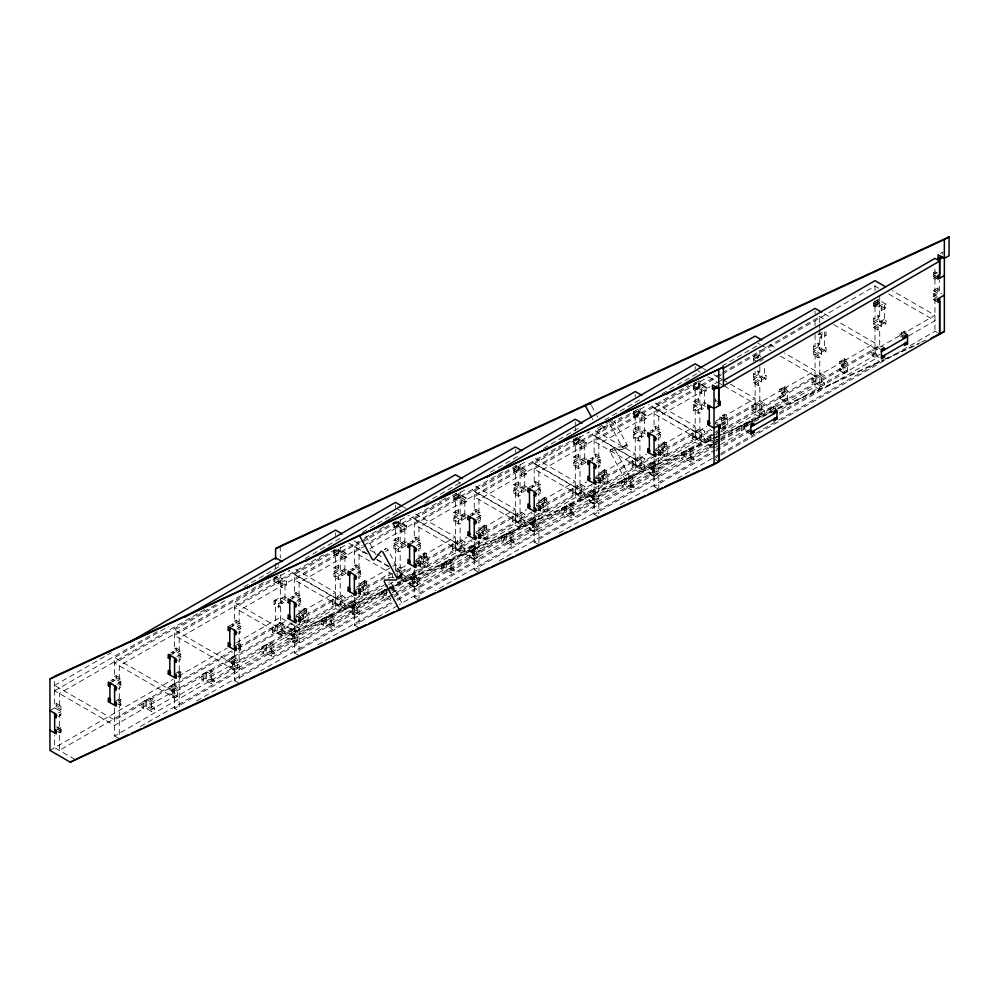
<?xml version="1.0" encoding="UTF-8"?>
<svg xmlns="http://www.w3.org/2000/svg" width="999" height="999" viewBox="0 0 999 999"><rect width="100%" height="100%" fill="white"/><g stroke="black" fill="none" stroke-linecap="round" stroke-linejoin="round"><path stroke-width="0.75" stroke-dasharray="5 3.75" d="M143.581 708.678L142.02 707.779L142.02 702.347L143.581 703.259L143.581 708.678L114.598 725.424L54.645 690.809L54.645 685.389L111.226 652.722M58.566 732.504L60.914 731.143L60.914 727.522L59.353 726.623L57.005 727.984M58.566 716.52L60.914 715.159L60.914 711.55L54.645 707.929L54.645 679.345M116.945 684.278L120.867 682.017L120.867 678.408L119.293 679.308L114.598 676.598L114.598 657.667L168.481 626.56M119.293 679.308L119.293 665.809L264.785 581.805M176.885 656.568L180.807 654.308L180.807 650.686L179.233 651.598L174.538 648.875L174.538 629.957L227.073 599.625M179.233 651.598L179.233 638.099L324.725 554.095M236.825 628.858L240.747 626.598L240.747 622.976L239.173 623.875L234.478 621.166L234.478 602.235L289.71 570.354M239.173 623.875L239.173 610.377L359.078 541.158M386.326 590.059L295.891 631.868L275.587 620.154L275.587 599.974L281.855 603.583L281.855 599.974L286.551 597.252M281.855 587.612L281.855 583.99L286.551 581.268L286.551 584.89L281.855 587.612L280.282 586.7M296.765 601.136L300.687 598.876L300.687 595.254L299.113 596.166L294.418 593.443L294.418 574.525L346.953 544.193M299.113 596.166L299.113 582.667L362.437 546.116M346.503 573.164L341.795 575.874L333.966 571.353L333.966 567.732L335.527 568.643L335.527 556.268L333.966 555.369L340.234 551.748L340.234 547.252M356.705 573.426L360.627 571.166L360.627 567.544L359.066 568.443L354.358 565.734L354.358 546.815L361.101 542.919M359.066 568.443L359.066 554.957L364.448 551.848M406.443 545.442L401.735 548.164L393.906 543.643L393.906 540.022L395.467 540.921L395.467 528.558L393.906 527.659L400.174 524.038L400.174 519.542M412.737 543.144L412.737 540.734L420.567 545.254L420.567 548.876L418.219 550.237M416.658 545.704L420.567 543.444L420.567 539.835L419.006 540.734L414.298 538.024L414.298 519.093L468.194 487.987M419.006 540.734L419.006 527.235L560.451 445.566M416.658 561.688L419.006 560.339L420.567 561.238L420.567 564.86L418.219 566.221M466.383 517.732L461.675 520.442L453.846 515.921L453.846 512.3L455.407 513.211L455.407 500.849L453.846 499.937L460.114 496.316L460.114 491.82M472.677 515.434L472.677 513.024L480.507 517.544L480.507 521.166L478.159 522.514M476.598 517.994L480.507 515.734L480.507 512.112L478.946 513.024L474.238 510.302L474.238 491.383L526.785 461.051M478.946 513.024L478.946 499.525L621.74 417.082M476.598 533.978L478.946 532.617L480.507 533.528L480.507 537.15L478.159 538.498M526.323 490.022L521.628 492.732L513.786 488.211L513.786 484.59L515.359 485.489L515.359 473.126L513.786 472.227L520.054 468.606L520.054 464.11M532.617 487.712L532.617 485.302L540.459 489.822L540.459 493.444L538.099 494.805M535.364 490.959L540.459 488.024L540.459 484.403L538.886 485.302L534.19 482.592L534.19 463.661L589.422 431.78M538.886 485.302L538.886 471.803L688.423 385.477M536.538 506.268L538.886 504.907L540.459 505.806L540.459 509.428L538.099 510.789M586.263 462.3L581.568 465.022L573.726 460.489L573.726 456.88L575.299 457.779L575.299 445.417L573.726 444.505L579.994 440.896L579.994 436.388M592.557 461.213L592.557 457.592L600.399 462.112L600.399 465.734L598.039 467.095M596.478 462.562L600.399 460.302L600.399 456.68L598.826 457.592L594.13 454.882L594.13 435.951L646.665 405.619M598.826 457.592L598.826 444.093L721.415 373.314M596.478 478.546L598.826 477.197L600.399 478.096L600.399 481.718L598.039 483.066M633.666 432.779L638.373 430.07L646.203 434.59L641.508 437.3L633.666 432.779L633.666 429.158L635.239 430.07L635.239 417.707L633.666 416.795L633.666 413.174L641.508 417.707L646.203 414.985L646.203 418.606L641.508 421.316L639.934 420.417M633.666 416.795L639.934 413.174L639.934 408.678M641.508 437.3L641.508 433.678L646.203 430.969L644.642 430.07L639.934 432.779L639.934 411.363L633.666 414.985L633.666 411.363L635.239 410.464M641.508 421.316L641.508 417.707M652.497 432.292L652.497 429.882L660.339 434.403L660.339 438.024L657.991 439.373M656.418 434.852L660.339 432.592L660.339 428.971L658.766 429.882L654.07 427.16L654.07 408.241L707.954 377.123M658.766 429.882L658.766 416.383L709.964 386.825M656.418 450.836L658.766 449.475L660.339 450.387L660.339 453.996L657.991 455.357M699.887 380.969L699.887 385.464L695.179 382.754L693.618 383.653L699.887 387.275L695.179 389.985L693.618 389.086L693.618 385.464L701.448 389.985L706.143 387.275L706.143 390.896L701.448 393.606L699.887 392.694M693.618 401.448L695.179 402.347L699.887 399.637L698.313 398.726L693.618 401.448L693.618 405.07L701.448 409.59L701.448 405.969L706.143 403.259L704.582 402.347L699.887 405.07L699.887 383.653L693.618 387.275L693.618 383.653M701.448 393.606L701.448 389.985M753.558 361.363L753.558 357.754L758.253 355.032L760.863 356.543M758.253 357.442L758.253 355.032M759.827 350.249L759.827 357.754L755.119 355.032L753.558 355.944L753.558 359.553L757.08 361.588M761.388 381.868L761.388 378.259L766.096 375.537L766.096 379.158L761.388 381.868L753.558 377.347L753.558 373.726L758.253 371.016L759.827 371.928L755.119 374.637L753.558 373.726M815.059 325.824L815.059 318.319M819.767 328.534L819.767 324.038M819.767 322.54L819.767 316.533L722.764 372.54M821.328 354.158L821.328 350.537L826.036 347.827L826.036 351.448L821.328 354.158L813.498 349.638L813.498 346.016L818.193 343.306L819.767 344.205L815.059 346.915L813.498 346.016M821.328 338.174L821.328 334.553L826.036 331.843L826.036 335.464L821.328 338.174L819.767 337.275L824.462 334.553L826.036 335.464M874.612 301.186L879.707 304.133L875.012 306.843L873.438 305.944L873.438 302.322L878.133 299.6L885.976 304.133L885.976 307.742L881.268 310.464L879.707 309.553L884.402 306.843L885.976 307.742M875.012 290.609L875.012 283.391M878.133 299.6L878.133 306.843L873.438 304.133L873.438 300.512M873.438 305.944L879.707 302.322L879.707 294.817M881.268 326.448L881.268 322.827L885.976 320.117L885.976 323.726L881.268 326.448L873.438 321.915L873.438 318.306L878.133 315.584L879.707 316.496L875.012 319.205L873.438 318.306M881.268 310.464L881.268 306.843L885.976 304.133M938.473 277.098L934.952 279.133L933.378 278.221L933.378 274.6L938.086 271.89M938.086 279.133L933.378 276.411L933.378 272.789L934.952 271.89L934.952 265.896M384.765 549.787L385.602 548.751A2.21 1.274 60 0 1 387.987 550.049L401.248 574.7A2.21 1.274 60 0 1 400.924 577.247L395.342 577.247M597.552 428.359A2.21 1.274 60 0 0 599.825 429.445L602.759 425.836M599.825 429.445L604.52 426.735L607.454 423.126M54.645 690.809L157.03 631.705M204.845 609.527L59.353 693.531L59.353 707.017L60.914 706.118L60.914 709.74L57.005 712M243.918 586.975L280.282 565.971L277.934 564.61M215.634 604.757L114.598 663.099L174.538 697.702L203.521 680.968L203.521 675.536L201.96 674.637L201.96 680.057L203.521 680.968M305.207 558.478L340.234 538.249L337.874 536.9M60.914 706.118L56.219 703.408L54.645 704.307L59.353 707.017M278.271 575.499L174.538 635.376L234.478 669.992L263.461 653.259L263.461 647.827L261.9 646.915L261.9 652.347L263.461 653.259M49.95 710.639L56.219 707.017L60.914 709.74M274.026 577.659L274.026 581.268L280.282 577.659L286.551 581.268M275.2 578.334L278.721 580.369L280.282 579.47L275.587 576.748M362.45 532.317L400.174 510.539M114.598 676.598L116.159 675.686L120.867 678.408M333.966 555.369L333.966 549.937L335.527 549.038M335.514 549.338L234.478 607.667L294.418 642.27L323.401 625.536L323.401 620.104L321.84 619.205L321.84 624.637L323.401 625.536M110.677 680.669L113.024 679.308L120.867 683.828L120.867 687.449L118.506 688.811M274.026 581.268L278.721 583.99L284.99 580.369L284.99 599.974L278.721 603.583L274.026 600.874L274.026 604.495L278.721 607.205L280.282 606.306L275.587 603.583L274.026 604.495M109.89 682.929L116.159 679.308L120.867 682.017M58.566 712.899L60.914 711.55M364.46 538.049L386.014 525.599M425.087 503.046L460.114 482.829M174.538 648.875L176.099 647.976L180.807 650.686M393.906 527.659L393.906 522.227L395.467 521.316L400.174 524.038M360.427 541.845L294.418 579.957L354.358 614.56L383.354 597.827L383.354 592.395L381.78 591.495L381.78 596.915L383.354 597.827M361.775 541.058L396.803 520.841M362.437 542.145L408.241 515.696M170.617 652.946L172.964 651.598L180.807 656.118L180.807 659.74L178.446 661.088M406.443 525.849L398.601 521.328L393.906 524.038L401.735 528.558L406.443 525.849L406.443 529.47L401.735 532.18L400.174 531.268L404.87 528.558L406.443 529.47M346.503 569.542L341.795 572.252L340.234 571.353L340.234 549.937L333.966 553.558L338.661 556.268L344.93 552.659L344.93 572.252L338.661 575.874L333.966 573.164L333.966 576.785L338.661 579.495L340.234 578.583L340.234 611.188L139.498 727.072M169.83 655.207L176.099 651.598L180.807 654.308M118.506 685.189L120.867 683.828M333.966 551.748L341.795 556.268L346.503 553.558L346.503 557.18L341.795 559.89L340.234 558.99M363.786 545.329L440.571 500.998M441.92 500.224L445.966 497.889M490.422 472.227L520.054 455.107M234.478 621.166L236.039 620.254L240.747 622.976M456.743 493.131L354.358 552.235L391.658 573.776M229.383 625.911L232.904 623.875L240.747 628.396L240.747 632.017L238.399 633.378M406.443 542.057L401.735 544.542L400.174 543.631L400.174 522.227L393.906 525.849L398.601 528.558L404.87 524.937L404.87 544.542L398.601 548.164L393.906 545.442L393.906 549.063L398.601 551.785L400.174 550.874L400.174 583.466L390.746 588.911M274.026 600.874L280.282 597.252L286.551 600.874L281.855 603.583M229.77 627.497L236.039 623.875L240.747 626.598M178.446 657.467L180.807 656.118M333.966 567.732L338.661 565.022L340.234 565.921L335.527 568.643M284.99 596.353L280.282 599.063L281.855 599.974M369.842 548.726L504.557 470.954M543.618 448.401L579.994 427.397M57.393 729.557L60.914 727.522M294.418 593.443L295.991 592.544L300.687 595.254M516.683 465.409L414.298 524.525L474.238 559.128L503.234 542.395L503.234 536.962L501.66 536.063L501.66 541.495L503.234 542.395M333.966 571.353L338.661 568.643L346.004 572.877M59.353 730.244L60.914 729.332L60.914 732.954L59.353 733.865L59.353 750.424L231.793 650.861M290.497 597.514L292.857 596.166L300.687 600.686L300.687 604.308L298.339 605.656M466.383 514.56L461.675 516.833L460.114 515.921L460.114 494.517L453.846 498.126L458.541 500.849L464.81 497.227L464.81 516.833L458.541 520.442L453.846 517.732L453.846 521.353L458.541 524.063L460.114 523.164L460.114 555.756L260.727 670.866M333.966 573.164L340.234 569.542M289.722 599.787L295.991 596.166L300.687 598.876M238.399 629.757L240.747 628.396M393.906 540.022L398.601 537.3L400.174 538.211L395.467 540.921M453.846 496.316L461.675 500.849L466.383 498.126L466.383 501.748L461.675 504.458L460.114 503.558M116.945 700.262L119.293 698.913L120.867 699.812L120.867 705.244L119.293 706.143L119.293 737.187M340.234 571.353L344.93 568.643L346.303 569.43M604.907 419.905L639.934 399.687L637.587 398.326M118.506 701.173L120.867 699.812M333.966 576.785L335.527 575.874L340.234 578.583M354.358 565.734L355.931 564.835L360.627 567.544M577.971 436.925L474.238 496.815L534.19 531.418L563.174 514.685L563.174 509.253L561.613 508.354L561.613 513.773L563.174 514.685M393.906 543.643L398.601 540.921L405.944 545.167M384.54 549.35L385.714 548.676M119.293 702.522L120.867 701.623L116.159 698.913L116.159 702.522M350.437 569.805L352.797 568.443L360.627 572.976L360.627 576.585L358.279 577.946M586.263 442.707L578.433 438.174L573.726 440.896L581.568 445.417L586.263 442.707L586.263 446.316L581.568 449.038L579.994 448.126M526.323 487.075L526.323 486.401L521.628 489.11L520.054 488.211L520.054 466.795L513.786 470.417L518.493 473.126L524.762 469.518L524.762 489.11L518.493 492.732L513.786 490.022L513.786 493.631L518.493 496.353L520.054 495.442L520.054 528.034L396.116 599.6M393.906 545.442L400.174 541.833M118.506 704.794L120.867 703.433L118.406 702.022M598.601 427.472L602.135 425.437M349.662 572.065L355.931 568.443L360.627 571.166M385.639 551.411L387.987 550.049M608.928 422.49L612.449 420.454M298.339 602.047L300.687 600.686M453.846 512.3L458.541 509.59L460.114 510.489L455.407 513.211M513.786 468.606L521.628 473.126L526.323 470.417L526.323 474.038L521.628 476.748L520.054 475.849M176.885 672.552L179.233 671.191L180.807 672.102L180.807 677.522L179.233 678.433L179.233 709.477M400.174 543.631L404.87 540.921L406.443 541.833M662.162 393.743L699.887 371.965M178.446 673.451L180.807 672.102M393.906 549.063L395.467 548.164L400.174 550.874M414.298 538.024L415.871 537.112L420.567 539.835M637.924 409.203L534.19 469.093L594.13 503.708L623.114 486.963L623.114 481.543L621.553 480.631L621.553 486.063L623.114 486.963M453.846 515.921L458.541 513.211L465.896 517.445M179.233 674.812L180.807 673.913L176.099 671.191L176.099 674.812M410.389 542.095L412.737 540.734M49.95 750.424L173.202 679.258M178.596 676.148L227.085 648.151M236.513 642.707L280.282 617.432L300.587 629.158L385.377 589.959M586.263 459.59L586.263 458.678L581.568 461.401L579.994 460.489L579.994 439.085L573.726 442.707L578.433 445.417L584.702 441.795L584.702 461.401L578.433 465.022L573.726 462.3L573.726 465.921L578.433 468.631L579.994 467.732L579.994 500.324L399.475 604.545M453.846 517.732L460.114 514.11M178.446 677.072L180.807 675.711L178.359 674.3M409.602 544.355L415.871 540.734L420.567 543.444M358.279 574.325L360.627 572.976M513.786 484.59L518.493 481.88L520.054 482.779L515.359 485.489M236.825 644.842L239.173 643.481L240.747 644.38L240.747 649.812L239.173 650.711L239.173 680.207M460.114 515.921L464.81 513.211L466.383 514.11M722.102 366.034L759.827 344.255M238.399 645.741L240.747 644.38M453.846 521.353L455.407 520.442L460.114 523.164M474.238 510.302L475.811 509.403L480.507 512.112M142.02 702.347L145.142 700.536L151.411 704.158M154.545 709.59L149.85 706.867L149.85 705.069L154.545 707.779L154.545 709.59L151.411 711.4L146.716 708.678L146.716 699.637L149.85 697.826L154.545 700.536L154.545 702.347L149.85 699.637L149.85 697.826M149.85 699.637L169.693 688.174L169.693 686.363L174.4 683.653L175.961 684.552L232.455 651.935M272.59 626.96L274.163 627.872L274.163 633.291L272.59 632.392L272.59 626.96L275.724 625.149L281.993 628.771M285.127 634.203L280.419 631.48L280.419 629.682L285.127 632.392L285.127 634.203L281.993 636.013L277.297 633.291L277.297 624.25L280.419 622.439L285.127 625.149L285.127 626.96L280.419 624.25L280.282 574.65M304.97 608.266L304.97 615.509L300.274 612.787L300.274 610.976L304.97 608.266L306.543 609.165L335.527 592.432L292.907 567.819M699.213 380.719L594.13 441.383L654.07 475.986L683.054 459.253L683.054 453.821L681.493 452.922L681.493 458.341L683.054 459.253M238.524 646.977L280.282 622.864M513.786 488.211L518.493 485.489L525.836 489.735M239.173 647.102L240.747 646.191L236.039 643.481L236.039 647.102M470.329 514.373L472.677 513.024M143.581 703.259L114.598 719.992L54.645 685.389M237.837 648.838L274.163 627.872M280.419 624.25L287.038 620.429M296.303 615.084L300.274 612.787M633.666 414.985L638.373 417.707L644.642 414.086L644.642 433.678L638.373 437.3L633.666 434.59L633.666 438.211L638.373 440.921L639.934 440.022L639.934 472.614L435.164 590.834M513.786 490.022L520.054 486.401M238.399 649.362L240.747 648.001L238.299 646.59M469.542 516.633L475.811 513.024L480.507 515.734M418.219 546.615L420.567 545.254M573.726 456.88L578.433 454.158L579.994 455.069L575.299 457.779M296.765 617.12L299.113 615.759L300.687 616.67L300.687 622.102L299.113 623.001L299.113 652.497M520.054 488.211L524.762 485.489L526.323 486.401M693.618 389.086L699.887 385.464M142.02 707.779L145.142 705.968L151.411 709.59L177.535 694.505L171.266 690.896L171.266 685.464L177.535 689.085M146.716 699.637L151.411 702.347L154.545 700.536M171.266 690.896L177.535 687.275L172.827 684.552L172.827 693.606L177.535 696.315L177.535 687.275M272.59 632.392L275.724 630.581L281.993 634.203L308.104 619.118L301.835 615.509L301.835 610.077L308.104 613.698M277.297 624.25L281.993 626.96L285.127 625.149M301.835 615.509L308.104 611.888L303.409 609.165L303.409 618.219L308.104 620.928L308.104 611.888M298.339 618.031L300.687 616.67M513.786 493.631L515.359 492.732L520.054 495.442M534.19 482.592L535.751 481.68L540.459 484.403M201.96 674.637L205.095 672.827L211.363 676.448M214.498 681.867L209.79 679.158L209.79 677.347L214.498 680.057L214.498 681.867L211.363 683.678L206.656 680.968L206.656 671.915L209.79 670.117L214.498 672.827L214.498 674.637L209.79 671.915L209.79 670.117M209.79 671.915L229.633 660.464L229.633 658.653L234.34 655.943L235.901 656.842L292.395 624.225M332.53 599.25L334.103 600.149L334.103 605.581L332.53 604.67L332.53 599.25L335.664 597.439L341.933 601.061M351.685 595.429L340.372 601.96L345.067 604.67L345.067 606.48L341.933 608.291L337.237 605.581L337.237 596.528L340.372 594.73L345.067 597.439L345.067 599.25L340.372 596.528L345.654 593.481M364.91 580.556L364.91 587.787L360.214 585.077L360.214 583.266L364.91 580.556L366.483 581.455L391.521 567.007M721.428 374.775L654.07 413.661L711.35 446.74M722.776 374.001L875.012 286.114L879.707 288.823M149.85 705.069L274.163 633.291M280.419 629.682L292.332 622.802M298.364 619.318L335.527 597.864L288.911 570.941M573.726 460.489L578.433 457.779L585.776 462.025M299.113 619.38L300.687 618.481M529.095 487.337L532.617 485.302M203.521 675.536L174.538 692.282L114.598 657.667M297.777 621.116L334.103 600.149M356.243 587.362L360.214 585.077M392.832 566.246L395.467 564.722L391.471 562.412M693.618 387.275L698.313 389.985L704.582 386.363L704.582 405.969L698.313 409.59L693.618 406.868L693.618 410.489L698.313 413.211L699.887 412.3L699.887 444.892L499.15 560.789M146.716 708.678L149.85 706.867M174.4 696.315L169.693 693.606L169.693 695.416L172.827 693.606M277.297 633.291L280.419 631.48M303.409 618.219L300.274 620.029L300.274 618.219M573.726 462.3L579.994 458.678M298.339 621.64L300.687 620.292M529.482 488.923L535.751 485.302L540.459 488.024M753.558 359.553L759.827 355.944M476.985 519.58L480.507 517.544M633.666 429.158L638.373 426.448L639.934 427.347L635.239 430.07M356.705 589.41L359.066 588.049L360.627 588.96L360.627 594.38L359.066 595.292L359.066 626.336M579.994 460.489L584.702 457.779L586.263 458.678M714.797 383.691L717.145 382.33M940.434 253.421L942.781 252.06L942.781 254.47M201.96 680.057L205.095 678.259L211.363 681.867L237.475 666.795L231.206 663.174L231.206 657.754L237.475 661.363M206.656 671.915L211.363 674.637L214.498 672.827M231.206 663.174L237.475 659.552L232.767 656.842L232.767 665.896L237.475 668.606L237.475 659.552M332.53 604.67L335.664 602.872L341.933 606.48L368.044 591.408L361.775 587.787L361.775 582.355L368.044 585.976M337.237 596.528L341.933 599.25L345.067 597.439M361.775 587.787L368.044 584.165L363.349 581.455L363.349 590.496L368.044 593.219L368.044 584.165M718.044 382.155L722.09 379.82M358.279 590.309L360.627 588.96M573.726 465.921L575.299 465.022L579.994 467.732M594.13 454.882L595.691 453.971L600.399 456.68M261.9 646.915L265.035 645.117L271.303 648.726M274.438 654.158L269.73 651.448L269.73 649.637L274.438 652.347L274.438 654.158L271.303 655.968L266.596 653.259L266.596 644.205L269.73 642.394L274.438 645.117L274.438 646.915L269.73 644.205L269.73 642.394M269.73 644.205L289.585 632.742L289.585 630.943L294.28 628.221L295.854 629.133L356.381 594.18M397.177 577.872L397.177 568.818L400.312 567.007L405.007 569.73L405.007 571.528L400.312 568.818L406.93 564.997M424.862 552.834L424.862 560.077L420.154 557.355L420.154 555.556L424.862 552.834L426.423 553.746L455.407 537L414.123 513.161M209.79 677.347L334.103 605.581M358.304 591.608L390.197 573.189M177.535 696.315L174.4 698.126L169.693 695.416M298.239 618.881L304.97 622.739L308.104 620.928M359.066 591.67L360.627 590.759L355.931 588.049L355.931 591.67M590.209 458.953L592.557 457.592M263.461 647.827L234.478 664.56L174.538 629.957M357.717 593.406L394.043 572.439M416.183 559.652L420.154 557.355M759.827 361.363L763.348 359.328M206.656 680.968L209.79 679.158M234.34 668.606L229.633 665.896L229.633 667.694L232.767 665.896M337.237 605.581L340.372 603.771L345.067 606.48M363.349 590.496L360.214 592.307L360.214 590.496L364.91 593.219L364.91 595.029L358.179 591.158M633.666 434.59L639.934 430.969M358.279 593.93L360.627 592.569M589.422 461.213L595.691 457.592L600.399 460.302M538.099 491.183L540.459 489.822M114.598 708.091L114.598 736.026L335.527 608.466L340.234 611.188M388.124 578.209L389.772 577.26L394.655 577.26M610.239 449.975L615.409 446.99L626.56 446.978A2.21 1.274 60 0 0 626.885 444.43L614.46 421.316M295.891 631.868L300.587 629.158M261.9 652.347L265.035 650.536L271.303 654.158L297.415 639.085L291.146 635.464L291.146 630.032L297.415 633.653M266.596 644.205L271.303 646.915L274.438 645.117M291.146 635.464L297.415 631.843L292.719 629.133L292.719 638.174L297.415 640.883L297.415 631.843M397.177 568.818L401.873 571.528L405.007 569.73M398.114 576.598L401.873 578.771L427.997 563.698L421.728 560.077L427.997 556.455L423.289 553.746L423.289 562.787L427.997 565.496L427.997 556.455M417.045 563.274L420.567 561.238M633.666 438.211L635.239 437.3L639.934 440.022M615.084 449.538L629.82 476.935L625.124 479.645L610.389 452.247L615.084 449.538A2.21 1.274 60 0 1 615.409 446.99M654.07 427.16L655.631 426.261L660.339 428.971M321.84 619.205L324.975 617.394L331.243 621.016M334.378 626.448L329.67 623.726L329.67 621.915L334.378 624.637L334.378 626.448L331.243 628.259L326.536 625.536L326.536 616.495L329.67 614.685L334.378 617.394L334.378 619.205L329.67 616.495L329.67 614.685M329.67 616.495L349.525 605.032L349.525 603.221L354.22 600.511L355.794 601.41L389.423 582.005M452.422 543.818L453.983 544.717L453.983 550.149L452.422 549.25L452.422 543.818L455.544 542.007L461.813 545.629M472.265 539.597L460.252 546.528L464.947 549.25L464.947 551.061L461.813 552.859L457.117 550.149L457.117 541.108L460.252 539.298L464.947 542.007L464.947 543.818L460.252 541.108L466.87 537.287M484.802 525.124L484.802 532.355L480.094 529.645L480.094 527.834L484.802 525.124L486.363 526.023L515.359 509.29L474.063 485.452M269.73 649.637L383.279 584.078M411.014 568.069L400.312 574.25L405.007 576.96L405.007 578.771L401.873 580.581L398.351 578.546M418.244 563.898L455.407 542.432L408.791 515.521M237.475 668.606L234.34 670.416L229.633 667.694M364.91 595.029L368.044 593.219M693.618 405.07L698.313 402.347L706.143 406.868L701.448 409.59M419.006 563.948L420.567 563.049L420.567 566.67L419.006 567.569L419.006 598.613M398.888 576.048L401.248 574.7M610.389 452.247A2.21 1.274 60 0 1 610.714 449.7L621.853 449.687A2.21 1.274 60 0 0 622.177 447.14L626.885 444.43M650.149 431.231L652.497 429.882M323.401 620.104L294.418 636.85L234.478 602.235M398.838 576.56L416.321 566.47M417.669 565.696L453.983 544.717M476.123 531.943L480.094 529.645M266.596 653.259L269.73 651.448M294.28 640.883L289.585 638.174L289.585 639.984L292.719 638.174M397.952 577.26L401.473 575.224M423.289 562.787L420.154 564.597L420.154 562.787M622.414 447.664L627.11 444.942M693.618 406.868L699.887 403.259M649.362 433.491L655.631 429.882L660.339 432.592M873.438 304.133L879.707 300.512L879.707 321.915L881.268 322.827M397.877 579.008L401.398 576.972M598.039 463.474L600.399 462.112M621.853 449.687L627.035 446.703M174.538 680.369L174.538 708.316L387.387 585.426M388.736 584.64L395.467 580.756M321.84 624.637L324.975 622.827L331.243 626.448L357.355 611.363L351.086 607.742L351.086 602.322L357.355 605.943M326.536 616.495L331.243 619.205L334.378 617.394M351.086 607.742L357.355 604.133L352.659 601.41L352.659 610.464L357.355 613.174L357.355 604.133M452.422 549.25L455.544 547.44L461.813 551.061L487.937 535.976L481.668 532.355L481.668 526.935L487.937 530.544M457.117 541.108L461.813 543.818L464.947 542.007M481.668 532.355L487.937 528.746L483.229 526.023L483.229 535.077L487.937 537.787L487.937 528.746M478.159 534.877L480.507 533.528M693.618 410.489L695.179 409.59L699.887 412.3M381.78 591.495L384.915 589.685L389.935 592.582M389.622 588.773L409.465 577.322L409.465 575.511L414.16 572.789L415.734 573.701L472.227 541.083M512.362 516.108L513.923 517.007L513.923 522.44L512.362 521.528L512.362 516.108L515.496 514.298L521.765 517.919M532.205 511.888L520.192 518.818L524.887 521.528L524.887 523.339L521.765 525.149L517.057 522.44L517.057 513.386L520.192 511.575L524.887 514.298L524.887 516.108L520.192 513.386L526.81 509.565M544.742 497.402L544.742 504.645L540.034 501.935L540.034 500.124L544.742 497.402L546.303 498.314L575.299 481.58L532.667 456.968M329.67 621.915L388.074 588.199M389.423 587.424L453.983 550.149M478.184 536.176L515.359 514.722L470.067 488.573M753.558 377.347L758.253 374.637L766.096 379.158M297.415 640.883L294.28 642.694L289.585 639.984M416.658 562.599L424.862 567.307L427.997 565.496M478.946 536.238L480.507 535.339L480.507 538.948L478.946 539.86L478.946 570.904M383.354 592.395L354.358 609.128L294.418 574.525M477.609 537.974L513.923 517.007M536.076 504.22L540.034 501.935M878.133 306.843L884.402 303.221L884.402 322.827L878.133 326.448L873.438 323.726L873.438 327.347L878.133 330.057L879.707 329.158L879.707 347.789M326.536 625.536L329.67 623.726M354.22 613.174L349.525 610.464L349.525 612.275L352.659 610.464M457.117 550.149L460.252 548.339L464.947 551.061M483.229 535.077L480.094 536.888L480.094 535.077M720.754 439.735L759.827 417.182L759.827 384.59L758.253 385.489L753.558 382.779L753.558 379.158L759.827 375.537M196.753 700.911L389.398 589.697M933.378 276.411L934.952 275.512M657.991 435.751L660.339 434.403M234.478 651.111L234.478 680.594L389.398 591.146M390.746 590.372L455.407 553.046L460.114 555.756M759.827 366.496L759.827 377.347L764.522 374.637L766.096 375.537M933.378 278.221L938.086 275.512L933.378 272.789M381.78 596.915L384.915 595.104L391.183 598.726M392.232 590.884L394.318 589.685L394.318 591.495L390.796 589.46M394.318 596.915L417.295 583.653L411.026 580.032L417.295 576.411L412.599 573.701L412.599 582.742L417.295 585.464L417.295 576.411M512.362 521.528L515.496 519.717L521.765 523.339L547.877 508.266L541.608 504.645L541.608 499.213L547.877 502.834M517.057 513.386L521.765 516.108L524.887 514.298M541.608 504.645L547.877 501.023L543.169 498.314L543.169 507.355L547.877 510.077L547.877 501.023M538.099 507.167L540.459 505.806M753.558 382.779L755.119 381.868L759.827 384.59M441.72 563.773L443.294 564.685L443.294 570.104L441.72 569.205L441.72 563.773L444.855 561.962L451.123 565.584M454.258 571.016L449.562 568.306L449.562 566.495L454.258 569.205L454.258 571.016L451.123 572.827L446.428 570.104L446.428 561.063L449.562 559.253L454.258 561.962L454.258 563.773L449.562 561.063L449.562 559.253M449.562 561.063L469.405 549.6L469.405 547.789L474.113 545.079L475.674 545.991L532.167 513.374M572.302 488.386L573.863 489.298L573.863 494.717L572.302 493.818L572.302 488.386L575.436 486.575L581.705 490.197M592.145 484.165L580.132 491.108L584.84 493.818L584.84 495.629L581.705 497.44L576.997 494.717L576.997 485.676L580.132 483.866L584.84 486.575L584.84 488.386L580.132 485.676L586.75 481.855M604.682 469.692L604.682 476.935L599.987 474.213L599.987 472.402L604.682 469.692L606.256 470.591L635.239 453.858L593.943 430.02M392.257 592.682L513.923 522.44M538.124 508.466L575.299 487L530.007 460.851M813.498 349.638L818.193 346.915L826.036 351.448M357.355 613.174L354.22 614.984L349.525 612.275M477.897 535.639L484.802 539.597L487.937 537.787M538.886 508.528L540.459 507.617L540.459 511.238L538.886 512.15L538.886 543.181M753.558 379.158L758.253 381.868L764.522 378.259L764.522 364.685M443.294 564.685L414.298 581.418L395.654 570.654M537.549 510.264L573.863 489.298M596.016 476.511L599.987 474.213M386.488 590.284L386.488 597.827L389.622 596.016M417.295 585.464L414.16 587.275L414.16 585.464L409.465 582.742L409.465 584.552L412.599 582.742M517.057 522.44L520.192 520.629L524.887 523.339M543.169 507.355L540.034 509.165L540.034 507.355L544.742 510.077L544.742 511.888L537.837 507.917M779.345 412.799L819.767 389.473L819.767 356.868L818.193 357.779L813.498 355.057L813.498 351.448L819.767 347.827M294.418 624.949L294.418 652.884L392.757 596.103M394.106 595.329L515.359 525.324L520.054 528.034M819.767 329.732L819.767 349.638L824.462 346.915L826.036 347.827M441.72 569.205L444.855 567.395L451.123 571.016L477.235 555.931L470.979 552.322L470.979 546.89L477.235 550.511M446.428 561.063L451.123 563.773L454.258 561.962M470.979 552.322L477.235 548.701L472.539 545.991L472.539 555.032L477.235 557.742L477.235 548.701M572.302 493.818L575.436 492.007L581.705 495.629L607.817 480.544L601.548 476.935L601.548 471.503L607.817 475.124M576.997 485.676L581.705 488.386L584.84 486.575M601.548 476.935L607.817 473.314L603.121 470.591L603.121 479.645L607.817 482.355L607.817 473.314M598.039 479.458L600.399 478.096M813.498 355.057L815.059 354.158L819.767 356.868M501.66 536.063L504.795 534.253L511.063 537.874M514.198 543.294L509.502 540.584L509.502 538.773L514.198 541.495L514.198 543.294L511.063 545.104L506.368 542.395L506.368 533.354L509.502 531.543L514.198 534.253L514.198 536.063L509.502 533.354L509.502 531.543M509.502 533.354L529.345 521.89L529.345 520.079L534.053 517.37L535.614 518.269L592.107 485.651M632.242 460.676L633.803 461.575L633.803 467.008L632.242 466.108L632.242 460.676L635.376 458.866L641.645 462.487M651.398 456.855L640.072 463.386L644.78 466.108L644.78 467.907L641.645 469.717L636.937 467.008L636.937 457.967L640.072 456.156L644.78 458.866L644.78 460.676L640.072 457.967L646.69 454.145M664.622 441.983L664.622 449.213L659.927 446.503L659.927 444.692L664.622 441.983L666.196 442.882L695.179 426.148L653.883 402.31M443.294 570.104L414.298 586.85L398.314 577.622M449.562 566.495L573.863 494.717M598.064 480.744L635.239 459.29L588.611 432.367M544.742 511.888L547.877 510.077M873.438 321.915L878.133 319.205L885.976 323.726M598.826 480.806L600.399 479.907L600.399 483.528L598.826 484.428L598.826 513.923M813.498 351.448L818.193 354.158L824.462 350.537L824.462 330.944L818.193 334.553L818.193 330.944M503.234 536.962L474.238 553.708L414.298 519.093M597.489 482.542L633.803 461.575M655.956 448.788L659.927 446.503M446.428 570.104L449.562 568.306M477.235 557.742L474.113 559.552L474.113 557.742L469.405 555.032L469.405 556.843L472.539 555.032M576.997 494.717L580.132 492.907L584.84 495.629M603.121 479.645L599.987 481.456L599.987 479.645M873.438 323.726L879.707 320.117M317.982 644.705L394.767 600.374M933.378 290.584L938.086 287.874L939.647 288.773L934.952 291.496L933.378 290.584L933.378 294.205L939.647 297.827M354.358 597.227L354.358 625.174L392.083 603.396M397.465 600.274L575.299 497.614L579.994 500.324M879.707 321.915L884.402 319.205L885.976 320.117M501.66 541.495L504.795 539.685L511.063 543.294L537.187 528.221L530.919 524.6L530.919 519.18L537.187 522.789M506.368 533.354L511.063 536.063L514.198 534.253M530.919 524.6L537.187 520.979L532.479 518.269L532.479 527.322L537.187 530.032L537.187 520.979M632.242 466.108L635.376 464.298L641.645 467.907L667.757 452.834L661.488 449.213L661.488 443.793L667.757 447.402M636.937 457.967L641.645 460.676L644.78 458.866M661.488 449.213L667.757 445.591L663.061 442.882L663.061 451.935L667.757 454.645L667.757 445.591M657.991 451.735L660.339 450.387M873.438 327.347L875.012 326.448L879.707 329.158M561.613 508.354L564.747 506.543L571.003 510.152M574.138 515.584L569.442 512.874L569.442 511.063L574.138 513.773L574.138 515.584L571.003 517.395L566.308 514.685L566.308 505.631L569.442 503.821L574.138 506.543L574.138 508.354L569.442 505.631L569.442 503.821M569.442 505.631L589.285 494.18L589.285 492.37L593.993 489.647L595.554 490.559L656.093 455.606M692.182 432.954L693.756 433.866L693.756 439.298L692.182 438.386L692.182 432.954L695.316 431.156L701.585 434.765M710.726 429.495L700.024 435.676L704.72 438.386L704.72 440.197L701.585 442.008L696.89 439.298L696.89 430.244L700.024 428.434L704.72 431.156L704.72 432.954L700.024 430.244L706.63 426.423M724.562 414.26L724.562 421.503L719.867 418.793L719.867 416.983L724.562 414.26L726.136 415.172L755.119 398.426L728.483 383.054M509.502 538.773L633.803 467.008M658.004 453.034L695.179 431.58L648.563 404.657M933.378 294.205L938.086 291.496L941.995 293.756M597.789 480.207L604.682 484.165L607.817 482.355M658.766 453.096L660.339 452.197L660.339 455.806L658.766 456.718L658.766 487.762M563.174 509.253L534.19 525.986L474.238 491.383M657.429 454.832L693.756 433.866M715.896 421.079L719.867 418.793M506.368 542.395L509.502 540.584M537.187 530.032L534.053 531.843L534.053 530.032L529.345 527.322L529.345 529.12L532.479 527.322M636.937 467.008L640.072 465.197L644.78 467.907M663.061 451.935L659.927 453.733L659.927 451.935M938.086 302.347L933.378 299.638L933.378 296.016L939.647 292.395L939.647 280.332M377.922 616.995L398.126 605.332M414.298 569.517L414.298 597.452L635.239 469.892L639.934 472.614M561.613 513.773L564.747 511.963L571.003 515.584L597.127 500.511L590.859 496.89L590.859 491.458L597.127 495.079M566.308 505.631L571.003 508.354L574.138 506.543M590.859 496.89L597.127 493.269L592.419 490.559L592.419 499.6L597.127 502.322L597.127 493.269M692.182 438.386L695.316 436.575L701.585 440.197L719.867 429.645M696.89 430.244L701.585 432.954L704.72 431.156M721.166 428.883L727.697 425.124L721.428 421.503L727.697 417.882L723.001 415.172L723.001 424.213L727.697 426.935L727.697 417.882M933.378 299.638L934.952 298.726L937.299 300.087M621.553 480.631L624.687 478.821L630.956 482.442M634.09 487.874L629.382 485.152L629.382 483.341L634.09 486.063L634.09 487.874L630.956 489.685L626.248 486.963L626.248 477.922L629.382 476.111L634.09 478.821L634.09 480.631L629.382 477.922L629.382 476.111M629.382 477.922L649.238 466.458L649.238 464.647L653.933 461.938L655.494 462.837L712 430.219M752.122 405.244L753.696 406.156L753.696 411.576L752.122 410.676L752.122 405.244L755.256 403.434L761.525 407.055M780.431 356.156L815.059 376.148L759.964 407.954L764.66 410.676L764.66 412.487L761.525 414.298L756.83 411.576L756.83 402.535L759.964 400.724L764.66 403.434L764.66 405.244L759.964 402.535L779.807 391.071L784.502 393.781L784.502 386.551L779.807 389.26L779.807 391.071M569.442 511.063L693.756 439.298M721.166 423.464L755.119 403.858L723.151 385.402M657.729 452.497L664.622 456.456L667.757 454.645M623.114 481.543L594.13 498.276L534.19 463.661M721.415 424.787L753.696 406.156M784.502 386.551L786.076 387.45L815.059 370.716L784.427 353.034M566.308 514.685L569.442 512.874M597.127 502.322L593.993 504.12L593.993 502.322L589.285 499.6L589.285 501.411L592.419 499.6M696.89 439.298L700.024 437.487L704.72 440.197M474.238 541.795L474.238 569.742L695.179 442.182L699.887 444.892M621.553 486.063L624.687 484.253L630.956 487.874L657.067 472.789L650.799 469.168L650.799 463.748L657.067 467.37M626.248 477.922L630.956 480.631L634.09 478.821M650.799 469.168L657.067 465.559L652.359 462.837L652.359 471.89L657.067 474.6L657.067 465.559M752.122 410.676L755.256 408.866L761.525 412.487L787.637 397.402L781.38 393.781L781.38 388.361L787.637 391.983M756.83 402.535L761.525 405.244L764.66 403.434M781.38 393.781L787.637 390.172L782.941 387.45L782.941 396.503L787.637 399.213L787.637 390.172M681.493 452.922L684.627 451.111L690.896 454.732M694.03 460.152L689.322 457.442L689.322 455.631L694.03 458.341L694.03 460.152L690.896 461.963L686.188 459.253L686.188 450.199L689.322 448.401L694.03 451.111L694.03 452.922L689.322 450.199L689.322 448.401M689.322 450.199L709.178 438.748L709.178 436.938L713.873 434.228M812.062 377.535L813.636 378.434L813.636 383.866L812.062 382.954L812.062 377.535L815.196 375.724L821.465 379.345M833.715 324.588L875.012 348.426L819.904 380.244L824.6 382.954L824.6 384.765L821.465 386.576L816.77 383.866L816.77 374.812L819.904 373.002L824.6 375.724L824.6 377.535L819.904 374.812L839.747 363.361L844.455 366.071L844.455 358.841L839.747 361.551L839.747 363.361M629.382 483.341L714.685 434.103M716.033 433.329L720.067 430.994M721.415 430.219L753.696 411.576M722.215 427.385L724.562 428.733L727.697 426.935M683.054 453.821L654.07 470.554L594.13 435.951M715.446 435.127L719.48 432.792M720.816 432.018L813.636 378.434M844.455 358.841L846.016 359.74L875.012 343.007L839.035 322.24M626.248 486.963L629.382 485.152M657.067 474.6L653.933 476.411L653.933 474.6L649.238 471.89L649.238 473.701L652.359 471.89M756.83 411.576L759.964 409.765L764.66 412.487M787.637 399.213L784.502 401.024L784.502 399.213L779.807 396.503L779.807 398.314L782.941 396.503M534.19 512.537L534.19 542.02L714.71 437.799M716.058 437.025L755.119 414.473L759.827 417.182M681.493 458.341L684.627 456.543L690.896 460.152L714.397 446.59M686.188 450.199L690.896 452.922L694.03 451.111M812.062 382.954L815.196 381.143L821.465 384.765L847.589 369.692L841.32 366.071L841.32 360.639L847.589 364.26M816.77 374.812L821.465 377.535L824.6 375.724M841.32 366.071L847.589 362.45L842.881 359.74L842.881 368.781L847.589 371.503L847.589 362.45M741.433 425.199L742.994 426.111L742.994 431.531L741.433 430.631L741.433 425.199L744.567 423.389L750.836 427.01M749.662 433.566L746.128 431.531L746.128 422.49L749.262 420.679L753.97 423.389M749.262 420.679L749.262 422.49L769.118 411.026L769.118 409.215L773.813 406.506L775.386 407.417L873.576 350.724L873.576 356.144L779.42 410.514M873.576 356.144L872.015 355.244L872.015 349.812L875.149 348.002L881.405 351.623M879.058 357.505L876.71 356.144L876.71 347.103L879.844 345.292L884.54 348.002M879.844 347.103L899.687 335.639L899.687 333.828L904.395 331.119L905.956 332.03L934.952 315.284L892.319 290.684M689.322 455.631L714.397 441.158M715.446 440.559L719.48 438.224M720.816 437.45L813.636 383.866M715.334 442.082L719.28 439.797M720.604 439.036L742.994 426.111M686.188 459.253L689.322 457.442M713.873 446.89L709.178 444.168L709.178 445.979L712.312 444.168M816.77 383.866L819.904 382.055L824.6 384.765M847.589 371.503L844.455 373.314L844.455 371.503L839.747 368.781L839.747 370.592L842.881 368.781M559.09 533.066L714.023 443.631M715.371 442.844L719.405 440.509M594.13 486.376L594.13 514.31L714.023 445.092M715.371 444.305L719.417 441.97M720.766 441.196L749.05 424.862M754.445 421.753L771.952 411.638M777.347 408.529L815.059 386.75L819.767 389.473M741.433 430.631L744.567 428.821L749.575 431.718M872.015 355.244L875.149 353.434L878.908 355.607M715.334 447.515L719.28 445.229M720.604 444.468L742.994 431.531M908.591 335.926L934.952 320.716L888.323 293.806M746.128 431.531L749.262 429.732M876.71 356.144L879.844 354.345M620.379 504.582L714.685 450.137M716.033 449.363L749.712 429.907M654.07 458.653L654.07 486.6L714.697 451.598M716.033 450.811L749.725 431.368M779.357 414.26L875.012 359.041L879.707 361.75L778.671 420.092M677.634 478.421L714.01 457.417M715.346 456.643L719.392 454.308M720.741 453.534L754.42 434.09M755.768 433.304L777.322 420.866M715.359 458.104L719.405 455.769M720.741 454.995L934.952 331.318L938.473 333.354M386.788 589.31L719.08 435.664M720.491 435.015L771.503 411.426M778.583 408.154L883.428 359.677M884.839 359.028L920.266 342.645M921.677 341.995L925.936 340.022M387.737 589.41L714.372 438.374M715.796 437.724L771.053 412.175M778.134 408.903L884.39 359.777M885.813 359.116L918.393 344.056M934.952 271.89L937.299 273.251M933.378 274.6L935.888 276.049M933.378 296.016L938.086 298.726M876.185 300.287L879.707 302.322M873.438 302.322L881.268 306.843M907.529 334.74L902.821 332.03L902.821 339.56M903.77 334.378L901.26 332.929L901.26 338.361M899.687 333.828L904.395 336.551L904.395 331.119M899.687 335.639L904.395 338.361M824.387 313.773L829.719 316.858M876.71 347.103L881.405 349.812M819.055 316.134L825.723 319.98M872.015 349.812L873.576 350.724M818.718 333.054L821.328 334.553M819.767 349.638L821.328 350.537M839.747 361.551L846.016 365.172L846.016 359.74M839.747 370.592L844.455 373.314M769.779 344.568L776.435 348.414M757.791 343.082L760.451 344.618M761.787 345.379L771.103 350.761M753.558 355.944L758.253 358.653M759.827 377.347L761.388 378.259M779.807 389.26L786.076 392.882L786.076 387.45M779.807 398.314L784.502 401.024M776.947 410.127L772.252 407.417L772.252 410.427M703.171 368.444L705.831 369.98M713.823 374.588L716.495 376.123M717.819 376.898L721.815 379.208M723.151 379.97L727.147 382.28M773.189 409.765L770.679 408.316L770.679 413.748M769.118 409.215L773.813 411.938L773.813 406.506M769.118 411.026L773.813 413.748M697.527 370.604L700.511 372.327M708.503 376.948L716.495 381.556M717.819 382.33L721.815 384.64M706.143 387.275L698.313 382.754L698.313 389.985M704.582 389.985L706.143 390.896M715.184 400.124L718.718 402.16M749.262 422.49L751.623 423.851M746.128 422.49L750.836 425.199M727.697 419.692L721.428 416.071L721.428 421.503M699.887 405.07L701.448 405.969M719.867 416.983L726.136 420.591L726.136 415.172M722.215 425.574L724.562 426.935L724.562 428.733M717.931 423.114L715.584 421.765L715.584 425.387M715.184 423.351L718.718 425.387M713.249 437.475L717.007 439.647M709.178 436.938L711.525 438.299M709.178 438.748L713.873 441.458M654.07 408.241L711.35 441.308M713.249 442.907L717.007 445.079M709.178 445.979L711.525 447.34M646.203 414.985L638.373 410.464L638.373 417.707M636.413 411.138L639.934 413.174M633.666 411.363L639.934 414.985M644.642 417.707L646.203 418.606M715.184 459.565L718.718 461.6M660.339 438.024L658.766 437.112L658.766 449.475M639.934 432.779L641.508 433.678M659.927 444.692L666.196 448.314L666.196 442.882M657.991 454.458L660.339 455.806M649.238 464.647L655.494 468.269L655.494 462.837M649.238 466.458L653.933 469.168L653.933 461.938M649.238 473.701L653.933 476.411M575.299 438.174L579.994 440.896M574.9 439.76L579.994 442.707M584.702 445.417L586.263 446.316M654.07 486.6L658.766 489.31M600.399 465.734L598.826 464.822L598.826 477.197M599.987 472.402L606.256 476.024L606.256 470.591M598.039 482.167L600.399 483.528M589.285 492.37L595.554 495.979L595.554 490.559M589.285 494.18L593.993 496.89L593.993 489.647M589.285 501.411L593.993 504.12M526.323 470.417L518.493 465.896L518.493 473.126M515.359 465.896L520.054 468.606M520.054 470.417L513.786 466.795L513.786 472.227M524.762 473.126L526.323 474.038M594.13 514.31L598.826 517.02M540.459 493.444L538.886 492.544L538.886 504.907M540.034 500.124L546.303 503.746L546.303 498.314M540.459 507.617L535.751 504.907L535.751 508.528M538.099 509.877L540.459 511.238M529.345 520.079L535.614 523.701L535.614 518.269M529.345 521.89L534.053 524.6L534.053 517.37M458.079 481.655L460.739 483.191M529.345 529.12L534.053 531.843M466.383 498.126L458.541 493.606L458.541 500.849M455.407 493.606L460.114 496.316M460.114 498.126L453.846 494.517L453.846 499.937M464.81 500.849L466.383 501.748M534.19 542.02L538.886 544.742M480.507 521.166L478.946 520.254L478.946 532.617M480.094 527.834L486.363 531.456L486.363 526.023M475.811 532.617L484.802 537.787L484.802 539.597M478.159 537.599L480.507 538.948M403.459 507.017L406.131 508.553M469.405 547.789L475.674 551.411L475.674 545.991M469.405 549.6L474.113 552.322L474.113 545.079M397.827 509.178L400.799 510.901M469.405 556.843L474.113 559.552M393.906 522.227L400.174 525.849M474.238 569.742L478.946 572.452M420.567 548.876L419.006 547.976L419.006 560.339M427.997 558.266L421.728 554.645L421.728 560.077M420.154 555.556L426.423 559.165L426.423 553.746M418.219 565.309L420.567 566.67M354.183 540.884L362.175 545.491M370.167 550.112L375.487 553.184M376.823 553.958L383.479 557.804M417.295 578.221L411.026 574.6L411.026 580.032M409.465 575.511L415.734 579.133L415.734 573.701M409.465 577.322L414.16 580.032L414.16 572.789M395.604 569.73L401.873 573.339M348.851 543.231L367.495 553.995M376.823 559.378L388.811 566.308M354.358 546.815L367.682 554.495M377.01 559.89L388.998 566.808M400.312 576.061L405.007 578.771M409.465 584.552L414.16 587.275M394.043 577.872L392.47 576.96L392.47 574.25M397.827 582.117L400.174 583.466M346.503 553.558L338.661 549.038L338.661 556.268M336.7 549.712L340.234 551.748M333.966 549.937L340.234 553.558M344.93 556.268L346.503 557.18M414.298 597.452L419.006 600.162M389.622 586.962L394.318 589.685M360.627 576.585L359.066 575.686L359.066 588.049M386.488 597.827L391.183 600.536M360.214 583.266L366.483 586.888L366.483 581.455M358.279 593.031L360.627 594.38M349.525 603.221L355.794 606.843L355.794 601.41M349.525 605.032L354.22 607.742M284.99 583.99L286.551 584.89M354.358 625.174L359.066 627.884M281.855 583.99L275.587 580.369L275.587 577.36M300.687 604.308L299.113 603.396L299.113 615.759M300.274 610.976L306.543 614.597L306.543 609.165M298.339 620.741L300.687 622.102M289.585 630.943L295.854 634.552L295.854 629.133M289.585 632.742L294.28 635.464M294.418 652.884L299.113 655.594M240.747 632.017L239.173 631.118L239.173 643.481M238.399 648.451L240.747 649.812M229.633 658.653L235.901 662.275L235.901 656.842M229.633 660.464L234.34 663.174M234.478 680.594L239.173 683.316M180.807 659.74L179.233 658.828L179.233 671.191M178.446 676.173L180.807 677.522M169.693 686.363L175.961 689.984L175.961 684.552M169.693 688.174L174.4 690.896M174.538 708.316L176.885 709.665M120.867 687.449L119.293 686.55L119.293 698.913M118.506 703.883L120.867 705.244M114.598 736.026L119.293 738.736M60.914 715.159L59.353 714.26L59.353 726.623M60.914 729.332L56.219 726.623L56.219 730.244M57.005 728.883L60.914 731.143M58.566 731.593L60.914 732.954M74.95 759.427L54.645 747.702L54.645 735.289M609.752 424.038L622.177 447.14M591.545 405.744L594.605 411.451M596.89 415.684L597.639 417.095M592.182 418.394L592.944 419.805M365.909 536.013L375.749 554.32M390.984 582.654L403.097 605.182M938.086 287.874L938.086 291.496M934.952 279.133L934.952 291.496M934.952 298.726L934.952 331.318M905.956 332.03L905.956 336.101M878.133 315.584L878.133 319.205M878.133 326.448L878.133 330.057M875.149 348.002L875.149 353.434M875.012 306.843L875.012 319.205M875.012 326.448L875.012 359.041M821.465 377.535L821.465 386.576M818.193 343.306L818.193 346.915M818.193 354.158L818.193 357.779M815.196 375.724L815.196 381.143M815.059 311.114L815.059 313.823M815.059 334.553L815.059 346.915M815.059 354.158L815.059 386.75M775.386 407.417L775.386 411.488M761.525 405.244L761.525 414.298M758.253 371.016L758.253 374.637M758.253 381.868L758.253 385.489M755.256 403.434L755.256 408.866M755.119 371.541L755.119 374.637M755.119 381.868L755.119 414.473M744.567 423.389L744.567 428.821M715.584 398.539L715.584 402.16M710.739 436.026L710.739 441.458M701.585 432.954L701.585 442.008M698.313 398.726L698.313 402.347M698.313 409.59L698.313 413.211M695.316 431.156L695.316 436.575M695.179 366.533L695.179 369.255M695.179 389.985L695.179 402.347M695.179 409.59L695.179 442.182M690.896 452.922L690.896 461.963M684.627 451.111L684.627 456.543M664.622 456.456L664.622 454.645L655.631 449.475L655.631 453.096M655.631 426.261L655.631 429.882M641.645 460.676L641.645 469.717M638.373 426.448L638.373 430.07M638.373 437.3L638.373 440.921M635.376 458.866L635.376 464.298M635.239 394.255L635.239 396.965M635.239 437.3L635.239 469.892M630.956 480.631L630.956 489.685M624.687 478.821L624.687 484.253M604.682 484.165L604.682 482.355L595.691 477.197L595.691 480.806M595.691 453.971L595.691 457.592M581.705 488.386L581.705 497.44M581.568 445.417L581.568 449.038M581.568 461.401L581.568 465.022M578.433 438.174L578.433 445.417M578.433 454.158L578.433 457.779M578.433 465.022L578.433 468.631M575.436 486.575L575.436 492.007M575.299 421.965L575.299 424.687M575.299 427.684L575.299 430.681M575.299 465.022L575.299 497.614M573.726 439.085L573.726 444.505M571.003 508.354L571.003 517.395M564.747 506.543L564.747 511.963M535.751 481.68L535.751 485.302M521.765 516.108L521.765 525.149M521.628 473.126L521.628 476.748M521.628 489.11L521.628 492.732M518.493 481.88L518.493 485.489M518.493 492.732L518.493 496.353M515.496 514.298L515.496 519.717M515.359 449.687L515.359 452.397M515.359 492.732L515.359 525.324M511.063 536.063L511.063 545.104M504.795 534.253L504.795 539.685M475.811 509.403L475.811 513.024M461.813 543.818L461.813 552.859M461.675 500.849L461.675 504.458M461.675 516.833L461.675 520.442M458.541 509.59L458.541 513.211M458.541 520.442L458.541 524.063M455.544 542.007L455.544 547.44M455.407 520.442L455.407 553.046M451.123 563.773L451.123 572.827M444.855 561.962L444.855 567.395M424.862 567.307L424.862 565.496L415.871 560.339L415.871 563.948M415.871 537.112L415.871 540.734M401.873 571.528L401.873 580.581M401.735 528.558L401.735 532.18M401.735 544.542L401.735 548.164M398.601 521.328L398.601 528.558M398.601 537.3L398.601 540.921M398.601 548.164L398.601 551.785M395.467 505.107L395.467 507.829M395.467 548.164L395.467 569.892M384.915 589.685L384.915 595.104M355.931 564.835L355.931 568.443M352.797 568.443L352.797 570.716M341.933 599.25L341.933 608.291M341.795 556.268L341.795 559.89M341.795 572.252L341.795 575.874M338.661 565.022L338.661 568.643M338.661 575.874L338.661 579.495M335.664 597.439L335.664 602.872M335.527 532.829L335.527 535.539M335.527 575.874L335.527 608.466M331.243 619.205L331.243 628.259M324.975 617.394L324.975 622.827M304.97 622.739L304.97 620.928L295.991 615.759L295.991 619.38M295.991 592.544L295.991 596.166M292.857 596.166L292.857 599.325M281.993 626.96L281.993 636.013M280.282 546.066L280.282 558.104M278.721 580.369L278.721 583.99M278.721 603.583L278.721 607.205M275.724 625.149L275.724 630.581M275.587 563.249L275.587 569.842M271.303 646.915L271.303 655.968M265.035 645.117L265.035 650.536M236.039 620.254L236.039 623.875M232.904 623.875L232.904 626.823M211.363 674.637L211.363 683.678M205.095 672.827L205.095 678.259M176.099 647.976L176.099 651.598M172.964 651.598L172.964 654.308M151.411 702.347L151.411 711.4M145.142 700.536L145.142 705.968M116.159 675.686L116.159 679.308M113.024 679.308L113.024 681.793M56.219 703.408L56.219 707.017M389.061 578.134A2.21 1.274 60 0 1 389.772 577.26M604.52 426.735A2.21 1.274 60 0 1 602.385 425.836"/><path stroke-width="1.5" d="M409.602 547.976L408.029 547.065L408.029 543.444L415.871 547.976L415.871 551.585L414.298 550.686L416.658 549.325M469.542 520.254L467.982 519.355L467.982 515.734L475.811 520.254L475.811 523.876L474.238 522.976L476.598 521.615M529.482 492.544L527.922 491.633L527.922 488.024L535.751 492.544L535.751 496.166L534.19 495.254L536.538 493.906M589.422 464.822L587.862 463.923L587.862 460.302L595.691 464.822L595.691 468.444L594.13 467.544L596.478 466.183M649.362 437.112L647.802 436.213L647.802 432.592L655.631 437.112L655.631 440.734L654.07 439.822L656.418 438.474M709.315 409.403L707.742 408.491L707.742 404.87L714.01 408.491L720.279 404.87L720.279 401.261L718.718 402.16L718.718 388.661L712.449 385.052L712.449 388.661L714.01 389.573L717.532 387.537M723.413 385.951L723.413 367.132L54.645 676.335L49.95 679.045L49.95 750.424L70.255 762.137L714.01 464.498L714.01 389.573M714.01 464.498L718.718 461.775L718.718 425.387M931.143 338.149L939.647 334.228L939.647 297.827M723.438 380.507L934.952 258.391L939.647 261.114L939.647 274.6L938.086 275.512L938.086 279.133L944.355 275.512M939.647 334.228L944.355 331.506L944.355 239.573L949.05 236.863L949.05 255.682L944.355 258.391L938.086 254.77L938.086 258.391L939.647 259.303L943.168 257.267M275.587 559.315L275.587 548.776L280.282 546.066L949.05 236.863M130.095 641.833L275.587 557.829L282.242 561.675M184.64 617.22L335.527 530.107L342.195 533.953M247.277 587.949L395.467 502.397L402.135 506.243M305.881 561.013L455.407 474.687L462.075 478.533M364.36 533.141L359.652 535.851L371.79 558.416A2.21 1.274 60 0 0 374.188 559.715L380.906 551.473A2.21 1.274 60 0 1 383.291 552.759L396.541 577.41A2.21 1.274 60 0 1 396.216 579.957L385.077 579.969A2.21 1.274 60 0 0 384.752 582.529L399.488 609.914L404.183 607.205L397.115 610.476M369.855 530.968L515.359 446.965L522.015 450.811M116.945 687.899L114.598 689.26L116.159 690.159L116.159 686.55L108.329 682.017L108.329 685.639L110.677 684.278M57.005 715.621L54.645 716.97L56.219 717.881L56.219 714.26L49.95 710.639M424.413 506.368L575.299 419.255L581.955 423.101M176.885 660.189L174.538 661.538L176.099 662.449L176.099 658.828L168.269 654.308L168.269 657.929L170.617 656.568M487.05 477.097L635.239 391.546L641.895 395.379M236.825 632.467L234.478 633.828L236.039 634.74L236.039 631.118L228.209 626.598L228.209 630.207L230.557 628.858M109.89 698.913L108.329 698.001L108.329 701.623L110.677 700.262M57.005 731.593L54.645 732.954L54.645 713.348M545.641 450.162L695.179 363.823L701.835 367.669M296.765 604.757L294.418 606.118L295.991 607.017L295.991 603.396L288.149 598.876L288.149 602.497L290.497 601.136M169.83 671.191L168.269 670.292L168.269 673.913L170.617 672.552M116.945 703.883L114.598 705.244L114.598 685.639M605.581 422.44L755.119 336.114L761.787 339.96M356.705 577.047L354.358 578.396L355.931 579.308L355.931 575.686L348.089 571.166L348.089 574.787L350.437 573.426M229.77 643.481L228.209 642.569L228.209 646.191L230.557 644.842M176.885 676.173L174.538 677.522L174.538 657.929M666.87 393.956L815.059 308.391L821.727 312.237M408.029 547.065L410.389 545.704M289.722 615.759L288.149 614.86L288.149 618.481L290.497 617.12M49.95 679.045L723.413 367.132M236.825 648.451L234.478 649.812L234.478 630.207M722.776 368.569L875.012 280.682L885.663 286.838M467.982 519.355L470.329 517.994M349.662 588.049L348.089 587.15L348.089 590.759L350.437 589.41M296.765 620.741L294.418 622.102L294.418 602.497M527.922 491.633L530.269 490.284M409.602 560.339L408.029 559.428L408.029 563.049L410.389 561.688M356.705 593.031L354.358 594.38L354.358 574.787M712.449 388.661L717.145 385.951M938.086 258.391L941.607 256.356M70.255 762.137L104.633 745.704M587.862 463.923L590.209 462.562M718.718 388.661L939.647 261.114M469.542 532.617L467.982 531.718L467.982 535.339L470.329 533.978M416.658 565.309L414.298 566.67L414.298 547.065M647.802 436.213L650.149 434.852M529.482 504.907L527.922 503.996L527.922 507.617L530.269 506.268M476.598 537.599L474.238 538.948L474.238 519.355M707.742 408.491L710.089 407.142M589.422 477.197L587.862 476.286L587.862 479.907L590.209 478.546M536.538 509.877L534.19 511.238L534.19 491.633M649.362 449.475L647.802 448.576L647.802 452.197L650.149 450.836M596.478 482.167L594.13 483.528L594.13 463.923M709.315 421.765L707.742 420.854L707.742 424.475L710.089 423.114M656.418 454.458L654.07 455.806L654.07 436.213M944.355 295.105L938.086 298.726L938.086 302.347L939.647 301.448L939.647 334.041L718.718 461.6L718.718 428.996L720.279 428.096L720.279 424.475L714.01 428.096L707.742 424.475M750.836 427.01L776.947 411.938L774.437 410.489M881.405 351.623L907.529 336.551L905.019 335.102M750.836 432.442L776.947 417.37M881.405 357.055L907.529 341.97M753.97 430.631L753.97 432.442L750.836 434.253L750.836 425.199L753.97 423.389L753.97 425.199L751.623 423.851M773.813 413.748L773.813 411.938L776.947 410.127L776.947 419.168L773.813 420.979L773.813 419.168M884.54 355.244L884.54 357.055L881.405 358.866L881.405 349.812L884.54 348.002L884.54 349.812L882.192 348.464M904.395 338.361L904.395 336.551L907.529 334.74L907.529 343.781L904.395 345.592L904.395 343.781M275.587 548.776L944.355 239.573M937.262 334.79L944.355 331.506M107.455 744.405L128.646 734.602M131.468 733.291L141.371 728.721M144.193 727.409L247.34 679.72M250.162 678.421L288.311 660.776M291.146 659.465L329.295 641.833M332.118 640.521L353.321 630.719M356.144 629.42L366.034 624.85M368.856 623.538L394.293 611.775M405.594 606.555L435.352 592.794M438.186 591.483L489.185 567.907M492.02 566.595L513.274 556.768M516.108 555.456L526.023 550.874M528.858 549.562L567.12 531.868M569.954 530.556L645.042 495.841M647.876 494.53L662.037 487.987M664.872 486.675L698.875 470.954M701.71 469.642L718.718 461.775M937.137 276.773L939.647 278.221L939.647 259.303M937.299 300.087L939.647 301.448M905.181 342.432L907.529 343.781M882.192 355.694L884.54 357.055M774.6 417.819L776.947 419.168M717.931 403.521L720.279 404.87M751.623 431.081L753.97 432.442M717.931 426.735L720.279 428.096M654.07 452.185L655.631 453.096L655.631 456.718L647.802 452.197M594.13 479.907L595.691 480.806L595.691 484.428L587.862 479.907M534.19 507.617L535.751 508.528L535.751 512.137L527.922 507.617M474.238 535.339L475.811 536.238L475.811 539.86L467.982 535.339M414.298 563.049L415.871 563.948L415.871 567.569L408.029 563.049M348.089 574.787L349.662 575.686M354.358 590.759L355.931 591.67L355.931 595.292L348.089 590.759M288.149 602.497L289.722 603.396M294.418 618.481L295.991 619.38L295.991 623.001L288.149 618.481M228.209 630.207L229.77 631.118M234.478 646.191L236.039 647.102L236.039 650.711L228.209 646.191M168.269 657.929L169.83 658.828M174.538 673.913L176.099 674.812L176.099 678.433L168.269 673.913M108.329 685.639L109.89 686.55M114.598 701.623L116.159 702.522L116.159 706.143L108.329 701.623M54.645 729.332L56.219 730.244L56.219 733.865L49.95 730.244M590.771 404.308L589.997 402.872L585.302 405.582L591.433 416.995M718.718 369.842L718.718 405.781M709.315 405.781L709.315 425.387M649.362 433.491L649.362 453.096M589.422 461.213L589.422 480.806M529.482 488.923L529.482 508.528M469.542 516.633L469.542 536.238M409.602 544.355L409.602 563.948M349.662 572.065L349.662 591.67M289.722 599.787L289.722 619.38M229.77 627.497L229.77 647.102M169.83 655.207L169.83 674.812M109.89 682.929L109.89 702.522"/></g></svg>
